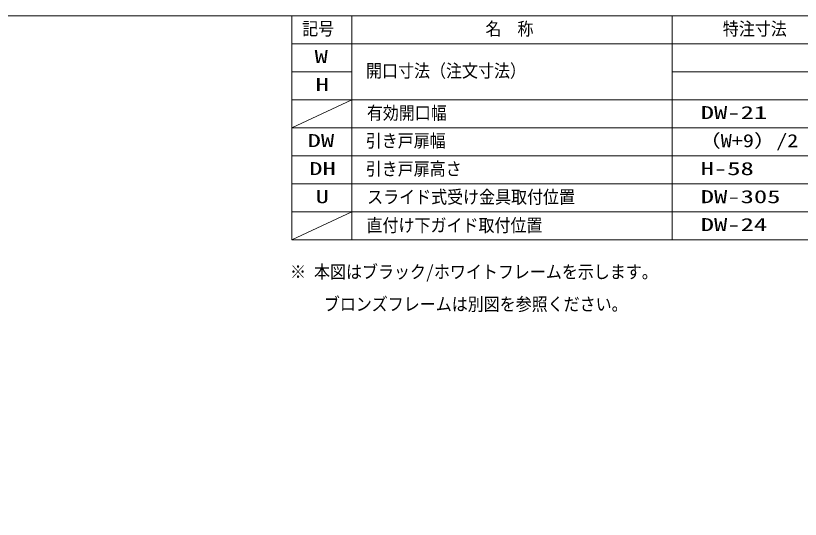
# Model space of a CAD drawing. Units: millimetres, scale not verified. Extents: x -6062 to 6062, y -3045 to 3045.
# Drawn here: x -778 to 1183, y 1512 to 2770 of the extents above; entities that cross this region are included whole.
import ezdxf
from ezdxf.enums import TextEntityAlignment as Align

# ---------------------------------------------------------------- set-up
doc = ezdxf.new("R2010")
doc.units = ezdxf.units.MM
doc.header["$LTSCALE"] = 20
doc.layers.add('0-5_1図面枠', color=7, linetype='Continuous', lineweight=9)
doc.styles.add('ＭＳ ゴシック', font='')
doc.styles.get('ＭＳ ゴシック').set_extended_font_data('MS Gothic')

# ---------------------------------------------------------------- blocks, each defined once
blk = doc.blocks.new('グループ-53')
at = {"layer": '0-5_1図面枠'}
blk.add_lwpolyline([(-80000, 55400), (80000, 55400), (80000, -55400), (-80000, -55400)], close=True, dxfattribs=at)
blk = doc.blocks.new('図面枠')
at = {"layer": '0-5_1図面枠'}
blk.add_blockref('グループ-53', (0, 0), dxfattribs=at)

msp = doc.modelspace()

# ---------------------------------------------------------------- linework, layer by layer
at = {"layer": '0-5_1図面枠'}
for p, q in [((62.5, 2770), (62.5, 2210)), ((862.5, 2770), (862.5, 2210)), ((2212.5, 2700), (-87.5, 2700)), ((62.5, 2630), (-87.5, 2630)), ((2212.5, 2630), (862.5, 2630)), ((2212.5, 2560), (-87.5, 2560)), ((62.5, 2560), (-87.5, 2490)), ((2212.5, 2490), (-87.5, 2490)), ((2212.5, 2420), (-87.5, 2420)), ((2212.5, 2420), (-87.5, 2420)), ((2212.5, 2350), (-87.5, 2350)), ((2212.5, 2280), (-87.5, 2280)), ((62.5, 2280), (-87.5, 2210))]:
    msp.add_line(p, q, dxfattribs=at)
msp.add_lwpolyline([(-87.5, 2770), (2212.5, 2770), (2212.5, 2210), (-87.5, 2210)], close=True, dxfattribs=at)

# ---------------------------------------------------------------- block references
at = {"layer": '0-5_1図面枠', "xscale": 0.05, "yscale": 0.05}
msp.add_blockref('図面枠', (-1787.5, 0), dxfattribs=at)

# ---------------------------------------------------------------- texts
at = {"layer": '0-5_1図面枠', "style": 'ＭＳ ゴシック'}
for s, width, p in [('記号', 0.9, (-61.77, 2711.64)), ('名\u3000称', 0.9, (396.3, 2711.07)), ('特注寸法', 0.9, (989.42, 2711.15)), ('W', 1.5, (-30.75, 2641.83)), ('開口寸法（注文寸法）', 0.9, (97.9, 2606.25)), ('H', 1.5, (-28.25, 2571.83)), ('有効開口幅', 0.9, (99.79, 2500.98)), ('DW-21', 1.5, (934.22, 2501.74)), ('DW', 1.5, (-48.15, 2431.83)), ('引き戸扉幅', 0.9, (97.12, 2431.35)), ('（W+9）/2', 1.25, (928.67, 2431.64)), ('DH', 1.5, (-44.11, 2361.83)), ('引き戸扉高さ', 0.9, (97.12, 2361.17)), ('H-58', 1.5, (934.05, 2361.83)), ('U', 1.5, (-28.25, 2291.83)), ('スライド式受け金具取付位置', 0.9, (100.57, 2290.97)), ('DW-305', 1.5, (934.22, 2291.74)), ('直付け下ガイド取付位置', 0.9, (99.05, 2220.2)), ('DW-24', 1.5, (934.22, 2221.83)), ('※ 本図はブラック/ホワイトフレームを示します。', 0.9, (-92.1, 2103.88)), ('\u3000  ブロンズフレームは別図を参照ください。', 0.9, (-87.5, 2023.14))]:
    msp.add_text(s, height=32.55, dxfattribs=dict(at, width=width)).set_placement(p, align=Align.BOTTOM_LEFT)

doc.saveas('drawing.dxf')
